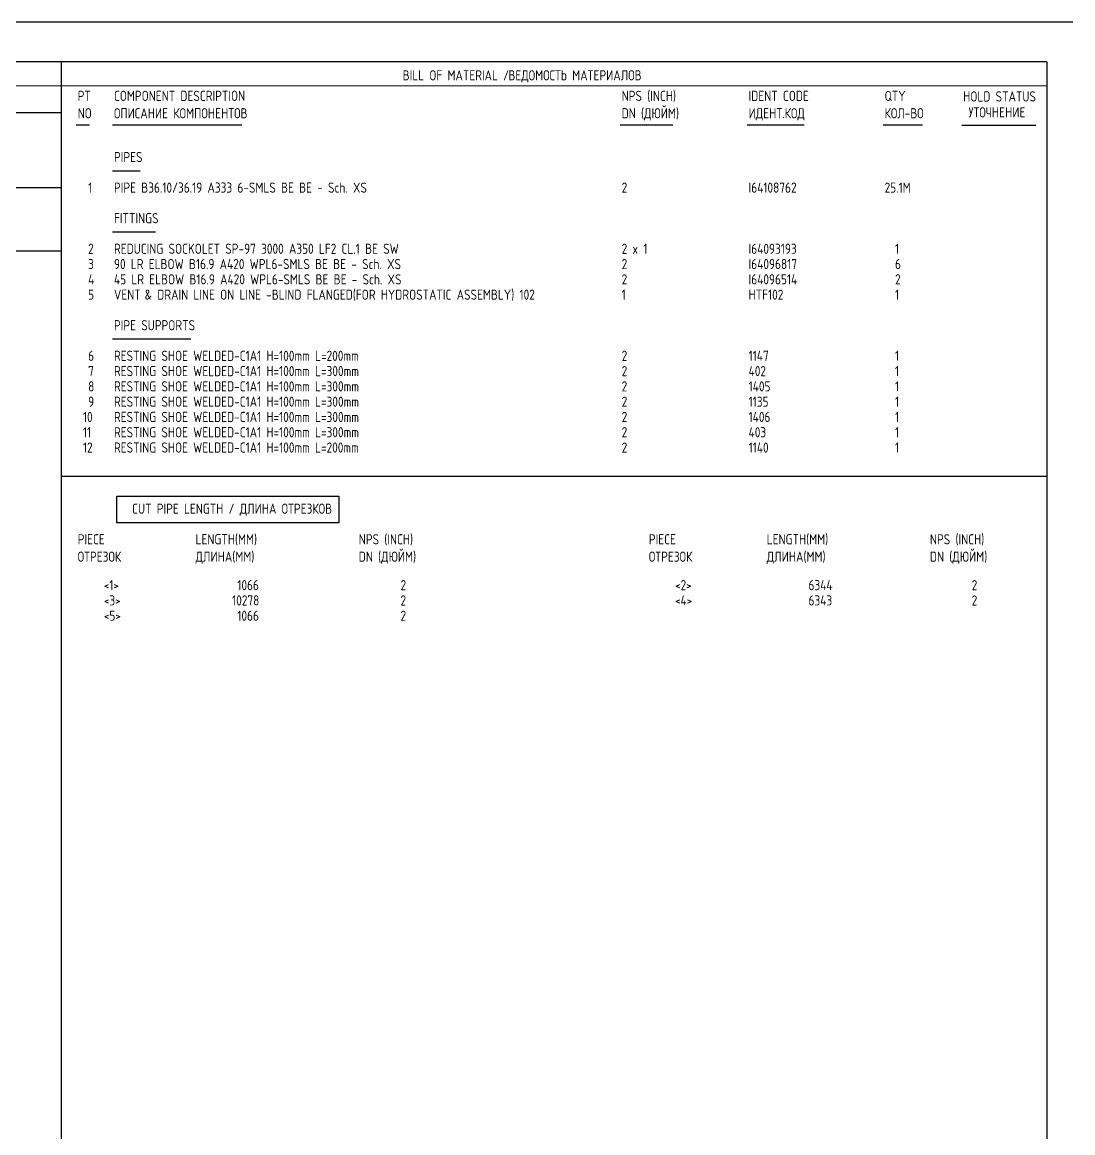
# Model space of a CAD drawing. Extents: x -1005 to 594, y -998 to 420.
# Drawn here: x 395.4 to 594, y 210 to 420 of the extents above; entities that cross this region are included whole.
import ezdxf

# ---------------------------------------------------------------- set-up
doc = ezdxf.new("R2010")
doc.units = 0
doc.styles.add('TTFN17', font='GOST type A')

msp = doc.modelspace()

# ---------------------------------------------------------------- linework, layer by layer
at = {"layer": 'GT_1', "flags": 128}
for points in [[(594, 420), (0, 420)], [(589.1, 412.5), (25.4, 412.5)], [(402.7, 412.5), (402.7, 7.5)], [(589.1, 412.5), (589.1, 7.5)], [(589.1, 408), (162.7, 407.9)], [(190.3, 402.9), (402.7, 402.9)], [(408.046, 400.531), (405.557, 400.531)], [(436.894, 400.531), (412.414, 400.531)], [(518.373, 400.531), (508.414, 400.531)], [(543.202, 400.531), (532.414, 400.531)], [(565.597, 400.531), (558.129, 400.531)], [(587, 400.5), (573, 400.5)], [(417.669, 391.854), (412.414, 391.854)], [(402.7, 388.7), (226.9, 388.7)], [(420.573, 380.289), (412.414, 380.289)], [(402.7, 376.7), (25.4, 376.7)], [(427.211, 360.051), (412.414, 360.051)], [(402.7, 334.19), (589, 334.19)], [(413.271, 330.405), (455.204, 330.405), (455.204, 325.357), (413.271, 325.357), (413.271, 330.405)]]:
    msp.add_lwpolyline(points, dxfattribs=at)

# ---------------------------------------------------------------- texts
at = {"layer": 'GT_1', "style": 'TTFN17'}
for s, p in [('BILL OF MATERIAL /', (467.289, 409)), ('ВЕДОМОСТЬ МАТЕРИАЛОВ', (487.289, 409)), ('PT', (405.846, 405.109)), ('COMPONENT DESCRIPTION', (412.703, 405.109)), ('NPS (INCH)', (508.703, 405.109)), ('IDENT CODE', (532.703, 405.109)), ('QTY', (558.417, 405.109)), ('HOLD STATUS', (573.289, 405)), ('NO', (405.846, 401.822)), ('ОПИСАНИЕ КОМПОНЕНТОВ', (412.703, 401.822)), ('DN (ДЮЙМ)', (508.703, 401.822)), ('ИДЕНТ.КОД', (532.703, 401.822)), ('КОЛ-ВО', (558.417, 401.822)), ('УТОЧНЕНИЕ', (574.289, 402)), ('PIPES', (412.703, 393.544)), ('  1', (405.846, 387.762)), ('PIPE B36.10/36.19 A333 6-SMLS BE BE - Sch. XS', (412.703, 387.762)), ('2', (508.703, 387.762)), ('I64108762', (532.703, 387.762)), ('25.1M', (558.417, 387.762)), ('FITTINGS', (412.703, 381.98)), ('  2', (405.846, 376.197)), ('REDUCING SOCKOLET SP-97 3000 A350 LF2 CL.1 BE SW', (412.703, 376.197)), ('2 x 1', (508.703, 376.197)), ('I64093193', (532.703, 376.197)), ('  1', (558.417, 376.197)), ('  3', (405.846, 373.306)), ('90 LR ELBOW B16.9 A420 WPL6-SMLS BE BE - Sch. XS', (412.703, 373.306)), ('2', (508.703, 373.306)), ('I64096817', (532.703, 373.306)), ('  6', (558.417, 373.306)), ('  4', (405.846, 370.415)), ('45 LR ELBOW B16.9 A420 WPL6-SMLS BE BE - Sch. XS', (412.703, 370.415)), ('2', (508.703, 370.415)), ('I64096514', (532.703, 370.415)), ('  2', (558.417, 370.415)), ('& DRAIN LINE ON LINE -BLIND FLANGED(FOR HYDROSTATIC ASSEMBLY) 102', (418.513, 367.524)), ('  5', (405.846, 367.524)), ('VENT', (412.703, 367.524)), ('1', (508.703, 367.524)), ('HTF102', (532.703, 367.524)), ('  1', (558.417, 367.524)), ('PIPE SUPPORTS', (412.703, 361.741)), ('  6', (405.846, 355.959)), ('RESTING SHOE WELDED-C1A1 H=100mm L=200mm', (412.703, 355.959)), ('2', (508.703, 355.959)), ('1147', (532.703, 355.959)), ('  1', (558.417, 355.959)), ('  7', (405.846, 353.068)), ('RESTING SHOE WELDED-C1A1 H=100mm L=300mm', (412.703, 353.068)), ('2', (508.703, 353.068)), ('402', (532.703, 353.068)), ('  1', (558.417, 353.068)), ('  8', (405.846, 350.177)), ('RESTING SHOE WELDED-C1A1 H=100mm L=300mm', (412.703, 350.177)), ('2', (508.703, 350.177)), ('1405', (532.703, 350.177)), ('  1', (558.417, 350.177)), ('  9', (405.846, 347.286)), ('RESTING SHOE WELDED-C1A1 H=100mm L=300mm', (412.703, 347.286)), ('2', (508.703, 347.286)), ('1135', (532.703, 347.286)), ('  1', (558.417, 347.286)), (' 10', (405.846, 344.395)), ('RESTING SHOE WELDED-C1A1 H=100mm L=300mm', (412.703, 344.395)), ('2', (508.703, 344.395)), ('1406', (532.703, 344.395)), ('  1', (558.417, 344.395)), (' 11', (405.846, 341.503)), ('RESTING SHOE WELDED-C1A1 H=100mm L=300mm', (412.703, 341.503)), ('2', (508.703, 341.503)), ('403', (532.703, 341.503)), ('  1', (558.417, 341.503)), (' 12', (405.846, 338.612)), ('RESTING SHOE WELDED-C1A1 H=100mm L=200mm', (412.703, 338.612)), ('2', (508.703, 338.612)), ('1140', (532.703, 338.612)), ('  1', (558.417, 338.612)), ('CUT PIPE LENGTH / ДЛИНА ОТРЕЗКОВ', (416.132, 327.048)), ('PIECE', (405.846, 321.265)), ('LENGTH(MM)', (428.132, 321.265)), ('NPS (INCH)', (458.989, 321.265)), ('PIECE', (513.846, 321.265)), ('LENGTH(MM)', (536.132, 321.265)), ('NPS (INCH)', (566.989, 321.265)), ('ОТРЕЗОК', (405.846, 317.979)), ('ДЛИНА(MM)', (428.132, 317.979)), ('DN (ДЮЙМ)', (458.989, 317.979)), ('ОТРЕЗОК', (513.846, 317.979)), ('ДЛИНА(MM)', (536.132, 317.979)), ('DN (ДЮЙМ)', (566.989, 317.979)), ('     <1>', (405.846, 312.592)), ('        1066', (428.132, 312.592)), ('        2', (458.989, 312.592)), ('     <2>', (513.846, 312.592)), ('        6344', (536.132, 312.592)), ('        2', (566.989, 312.592)), ('     <3>', (405.846, 309.701)), ('       10278', (428.132, 309.701)), ('        2', (458.989, 309.701)), ('     <4>', (513.846, 309.701)), ('        6343', (536.132, 309.701)), ('        2', (566.989, 309.701)), ('     <5>', (405.846, 306.81)), ('        1066', (428.132, 306.81)), ('        2', (458.989, 306.81))]:
    msp.add_text(s, height=1.925, dxfattribs=at).set_placement(p)

doc.saveas('drawing.dxf')
